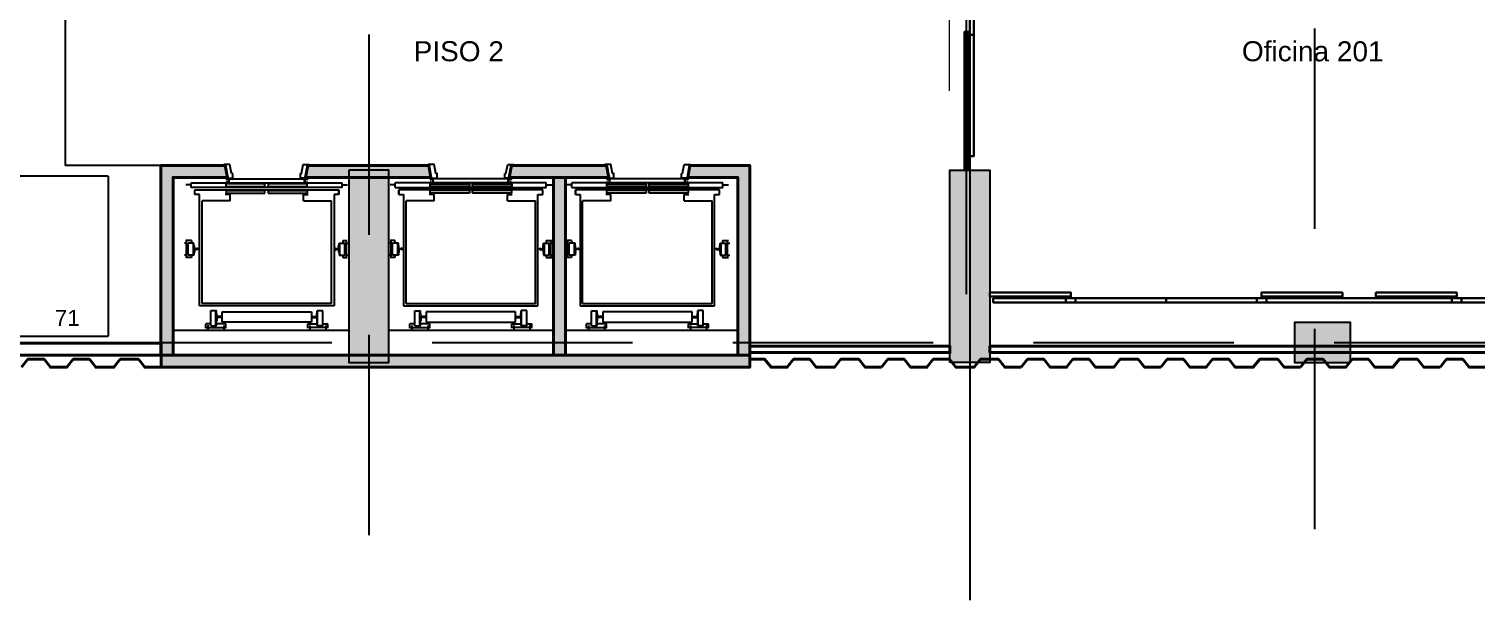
# Model space of a CAD drawing. Header units: millimetres. Extents: x -967 to 876, y -355 to 681.
# Drawn here: x 104.17 to 122.21, y -227.77 to -220.64 of the extents above; entities that cross this region are included whole.
import ezdxf

# ---------------------------------------------------------------- set-up
doc = ezdxf.new("R2010")
doc.units = ezdxf.units.MM
doc.linetypes.add('Center', pattern=[50.8, 31.75, -6.35, 6.35, -6.35])
doc.linetypes.add('LÍNEAS_OCULTASX2', pattern=[0.75, 0.5, -0.25])
doc.layers.get('Defpoints').update_dxf_attribs({"color": 8})
for name, color, linetype in [('-parquead', 8, 'Continuous'), ('0-amob', 8, 'Continuous'), ('A-HATCH CONCRETO', 8, 'Continuous'), ('AS_GL DETECCION_PISO 2', 7, 'Continuous'), ('ASCENSOR', 8, 'Continuous'), ('E-BORDE LOSA', 8, 'Continuous'), ('EJE-ESTRUCTURA', 8, 'Center'), ('GG_PISO 1', 251, 'Continuous'), ('GG_PISO 2', 8, 'Continuous'), ('MARCO', 4, 'Continuous')]:
    doc.layers.add(name, color=color, linetype=linetype)
for name, color, linetype, lineweight in [('Muro', 9, 'Continuous', 40), ('TEXTOS', 8, 'Continuous', 20), ('Vidrio', 8, 'Continuous', 30)]:
    doc.layers.add(name, color=color, linetype=linetype, lineweight=lineweight)
doc.styles.get("Standard").update_dxf_attribs({"font": 'arial.ttf'})

# ---------------------------------------------------------------- blocks, each defined once
blk = doc.blocks.new('estructura etapa 3')
at = {"layer": 'GG_PISO 1'}
h = blk.add_hatch(color=256, dxfattribs=at)
h.paths.add_polyline_path([(-91.651, -6658.124), (-91.651, -6657.624), (-92.35, -6657.624), (-92.35, -6658.124)])
h.paths.add_polyline_path([(-49.354, -6658.124), (-49.354, -6657.624), (-50.055, -6657.624), (-50.055, -6658.124)])
h.paths.add_polyline_path([(-56.053, -6658.124), (-56.053, -6657.624), (-56.753, -6657.624), (-56.753, -6658.124)])
h.paths.add_polyline_path([(-76.45, -6659.124), (-76.95, -6659.124), (-76.95, -6657.624), (-76.45, -6657.624)])
h.paths.add_polyline_path([(-83.95, -6659.124), (-84.45, -6659.124), (-84.45, -6657.624), (-83.95, -6657.624)])
h.paths.add_polyline_path([(-60.452, -6659.124), (-60.952, -6659.124), (-60.952, -6657.624), (-60.452, -6657.624)])
h.paths.add_polyline_path([(-67.95, -6659.124), (-68.45, -6659.124), (-68.45, -6657.624), (-67.95, -6657.624)])
h.paths.add_polyline_path([(-91.85, -6668.199), (-91.851, -6667.599), (-92.35, -6667.599), (-92.349, -6668.199)])
h.paths.add_polyline_path([(-49.354, -6668.199), (-49.354, -6667.599), (-49.854, -6667.599), (-49.854, -6668.199)])
h.paths.add_polyline_path([(-56.154, -6668.149), (-56.154, -6667.649), (-56.854, -6667.649), (-56.854, -6668.149)])
h.paths.add_polyline_path([(-59.952, -6667.649), (-59.952, -6668.149), (-61.452, -6668.149), (-61.452, -6667.649)])
h.paths.add_polyline_path([(-75.95, -6667.649), (-75.95, -6668.149), (-77.45, -6668.149), (-77.45, -6667.649)])
h.paths.add_polyline_path([(-68.95, -6667.649), (-68.95, -6668.149), (-67.45, -6668.149), (-67.45, -6667.649)])
h.paths.add_polyline_path([(-84.95, -6667.649), (-84.95, -6668.149), (-83.45, -6668.149), (-83.45, -6667.649)])
h.paths.add_polyline_path([(-91.85, -6676.199), (-91.85, -6675.599), (-92.349, -6675.599), (-92.349, -6676.199)])
h.paths.add_polyline_path([(-49.354, -6676.199), (-49.354, -6675.599), (-49.854, -6675.599), (-49.854, -6676.199)])
h.paths.add_polyline_path([(-56.154, -6676.149), (-56.154, -6675.649), (-56.754, -6675.649), (-56.754, -6676.149)])
h.paths.add_polyline_path([(-59.952, -6675.649), (-59.952, -6676.149), (-61.452, -6676.149), (-61.452, -6675.649)])
h.paths.add_polyline_path([(-75.95, -6675.649), (-75.95, -6676.149), (-77.45, -6676.149), (-77.45, -6675.649)])
h.paths.add_polyline_path([(-68.95, -6675.649), (-68.95, -6676.149), (-67.45, -6676.149), (-67.45, -6675.649)])
h.paths.add_polyline_path([(-84.95, -6675.649), (-84.95, -6676.149), (-83.45, -6676.149), (-83.45, -6675.649)])
h.paths.add_polyline_path([(-91.847, -6686.299), (-91.851, -6685.699), (-92.35, -6685.699), (-92.346, -6686.299)])
h.paths.add_polyline_path([(-49.354, -6686.299), (-49.354, -6685.699), (-49.854, -6685.699), (-49.854, -6686.299)])
h.paths.add_polyline_path([(-56.154, -6686.249), (-56.154, -6685.749), (-56.754, -6685.749), (-56.754, -6686.249)])
h.paths.add_polyline_path([(-59.952, -6685.749), (-59.952, -6686.249), (-61.452, -6686.249), (-61.452, -6685.749)])
h.paths.add_polyline_path([(-75.95, -6685.749), (-75.95, -6686.249), (-77.45, -6686.249), (-77.45, -6685.749)])
h.paths.add_polyline_path([(-68.95, -6685.749), (-68.95, -6686.249), (-67.45, -6686.249), (-67.45, -6685.749)])
h.paths.add_polyline_path([(-84.95, -6685.749), (-84.95, -6686.249), (-83.45, -6686.249), (-83.45, -6685.749)])
h.paths.add_polyline_path([(-49.353, -6694.294), (-49.354, -6693.699), (-49.855, -6693.699), (-49.854, -6694.294)])
h.paths.add_polyline_path([(-56.054, -6694.249), (-56.054, -6693.749), (-56.753, -6693.749), (-56.753, -6694.249)])
h.paths.add_polyline_path([(-91.651, -6694.249), (-91.651, -6693.749), (-92.35, -6693.749), (-92.35, -6694.249)])
h.paths.add_polyline_path([(-59.952, -6693.749), (-59.952, -6694.249), (-61.452, -6694.249), (-61.452, -6693.749)])
h.paths.add_polyline_path([(-75.95, -6693.749), (-75.95, -6694.249), (-77.45, -6694.249), (-77.45, -6693.749)])
h.paths.add_polyline_path([(-68.95, -6693.749), (-68.95, -6694.249), (-67.45, -6694.249), (-67.45, -6693.749)])
h.paths.add_polyline_path([(-84.95, -6693.749), (-84.95, -6694.249), (-83.45, -6694.249), (-83.45, -6693.749)])
h.paths.add_polyline_path([(-49.358, -6703.974), (-49.353, -6703.374), (-49.854, -6703.374), (-49.859, -6703.974)])
h.paths.add_polyline_path([(-56.054, -6703.924), (-56.054, -6703.424), (-56.753, -6703.424), (-56.753, -6703.924)])
h.paths.add_polyline_path([(-67.95, -6704.924), (-67.95, -6703.424), (-68.45, -6703.424), (-68.45, -6704.924)])
h.paths.add_polyline_path([(-91.651, -6703.924), (-91.651, -6703.424), (-92.35, -6703.424), (-92.35, -6703.924)])
h.paths.add_polyline_path([(-61.847, -6703.424), (-60.347, -6703.424), (-60.347, -6703.924), (-61.847, -6703.924)])
h.paths.add_polyline_path([(-83.95, -6704.924), (-83.95, -6703.424), (-84.45, -6703.424), (-84.45, -6704.924)])
h.paths.add_polyline_path([(-76.45, -6704.924), (-76.45, -6703.424), (-76.95, -6703.424), (-76.95, -6704.924)])
h.paths.add_polyline_path([(-49.354, -6711.949), (-49.354, -6711.449), (-50.054, -6711.449), (-50.054, -6711.949)])
h.paths.add_polyline_path([(-55.954, -6711.949), (-55.954, -6711.449), (-56.654, -6711.449), (-56.654, -6711.949)])
h.paths.add_polyline_path([(-91.65, -6711.949), (-91.65, -6711.449), (-92.35, -6711.449), (-92.35, -6711.949)])
h.paths.add_polyline_path([(-60.952, -6711.949), (-60.952, -6709.549), (-60.452, -6709.549), (-60.452, -6711.949)])
h.paths.add_polyline_path([(-68.45, -6709.549), (-68.45, -6711.949), (-67.95, -6711.949), (-67.95, -6709.549)])
h.paths.add_polyline_path([(-76.95, -6709.549), (-76.95, -6711.949), (-76.45, -6711.949), (-76.45, -6709.549)])
h.paths.add_polyline_path([(-83.95, -6709.549), (-83.95, -6711.949), (-84.45, -6711.949), (-84.45, -6709.549)])
at = {"layer": 'GG_PISO 1', "color": 253, "linetype": 'LÍNEAS_OCULTASX2', "ltscale": 5}
for p, q in [((-68.2, -6655.354), (-68.2, -6714.914)), ((-60.702, -6655.354), (-60.702, -6714.914)), ((-60.702, -6655.354), (-60.702, -6714.914)), ((-56.404, -6655.279), (-56.404, -6714.839)), ((-93.66, -6711.699), (-46.502, -6711.699))]:
    blk.add_line(p, q, dxfattribs=at)
at = {"layer": 'GG_PISO 1', "color": 0}
for points in [[(-68.45, -6709.549), (-68.45, -6711.949), (-67.95, -6711.949), (-67.95, -6709.549)], [(-60.952, -6711.949), (-60.952, -6709.549), (-60.452, -6709.549), (-60.452, -6711.949)], [(-55.954, -6711.949), (-55.954, -6711.449), (-56.654, -6711.449), (-56.654, -6711.949)]]:
    blk.add_lwpolyline(points, close=True, dxfattribs=at)
blk = doc.blocks.new('MARCOE-102')
for p, q in [((0, 0), (0, -2.5)), ((0, 0), (1.75, 0)), ((1.75, 0), (1.75, -0.45)), ((0, -2.5), (1.75, -2.5)), ((0.175, -0.175), (1.575, -0.175)), ((0.175, -0.175), (0.175, -2.325)), ((0.175, -2.325), (1.575, -2.325)), ((1.375, -0.45), (1.375, -0.275)), ((1.375, -0.275), (1.575, -0.275)), ((1.75, -0.45), (1.375, -0.45)), ((1.375, -2.05), (1.375, -2.225)), ((1.75, -2.05), (1.375, -2.05)), ((1.375, -2.225), (1.575, -2.225)), ((1.575, -0.275), (1.575, -0.175)), ((1.575, -2.325), (1.575, -2.225)), ((1.75, -2.5), (1.75, -2.05))]:
    blk.add_line(p, q)
at = {"layer": 'MARCO'}
blk.add_lwpolyline([(0, 0), (0, -2.5), (1.75, -2.5), (1.75, -2.05), (1.375, -2.05), (1.375, -2.225), (1.575, -2.225), (1.575, -2.325), (0.175, -2.325), (0.175, -0.175), (1.575, -0.175), (1.575, -0.275), (1.375, -0.275), (1.375, -0.45), (1.75, -0.45), (1.75, 0), (0, 0)], dxfattribs=at)
blk = doc.blocks.new('ASCENSOR')
at = {"layer": '0-amob'}
for p, q in [((-1.747, -0.512), (-1.859, -0.533)), ((-1.859, -0.533), (-1.859, -0.609)), ((-1.69, -0.498), (-1.747, -0.498)), ((-1.747, -0.498), (-1.747, -0.512)), ((-1.69, -0.564), (-1.69, -0.498)), ((-1.68, -0.564), (-1.69, -0.564))]:
    blk.add_line(p, q, dxfattribs=at)
blk.add_lwpolyline([(-1.68, -0.564), (-1.68, 0.413), (-1.69, 0.413), (-1.69, 0.347), (-1.747, 0.347), (-1.747, 0.361), (-1.859, 0.382), (-1.859, 0.458)], dxfattribs=at)
at = {"layer": 'ASCENSOR'}
for p, q in [((-1.605, 0.869), (-1.605, 0.932)), ((-0.91, 0.876), (-0.91, 0.932)), ((-0.7, 0.921), (-0.91, 0.921)), ((-0.88, 0.922), (-0.88, 0.95)), ((-0.73, 0.922), (-0.73, 0.95)), ((-0.7, 0.876), (-0.7, 0.932)), ((-1.63, -1.015), (-1.63, 0.869)), ((-1.575, 0.869), (-1.63, 0.869)), ((-1.575, 0.869), (-1.575, -1.015)), ((-1.485, 0.826), (-1.545, 0.826)), ((-1.545, 0.826), (-1.485, 0.826)), ((-1.545, -0.971), (-1.545, 0.826)), ((-1.485, 0.826), (-1.485, 0.766)), ((-1.485, 0.766), (-0.096, 0.766)), ((-1.405, 0.385), (-1.405, 0.735)), ((-0.126, 0.735), (-1.405, 0.735)), ((-0.91, 0.876), (-0.88, 0.876)), ((-0.73, 0.902), (-0.88, 0.902)), ((-0.88, 0.83), (-0.88, 0.902)), ((-0.73, 0.836), (-0.88, 0.836)), ((-0.88, 0.836), (-0.73, 0.836)), ((-0.85, 0.83), (-0.88, 0.83)), ((-0.85, 0.83), (-0.88, 0.83)), ((-0.85, 0.83), (-0.805, 0.83)), ((-0.85, 0.83), (-0.805, 0.83)), ((-0.85, 0.83), (-0.805, 0.83)), ((-0.85, 0.83), (-0.805, 0.83)), ((-0.85, 0.823), (-0.85, 0.83)), ((-0.85, 0.823), (-0.85, 0.83)), ((-0.809, 0.823), (-0.85, 0.823)), ((-0.809, 0.823), (-0.85, 0.823)), ((-0.816, 0.785), (-0.816, 0.792)), ((-0.816, 0.792), (-0.802, 0.792)), ((-0.809, 0.785), (-0.816, 0.785)), ((-0.809, 0.785), (-0.809, 0.823)), ((-0.802, 0.785), (-0.809, 0.785)), ((-0.76, 0.83), (-0.805, 0.83)), ((-0.76, 0.83), (-0.805, 0.83)), ((-0.76, 0.83), (-0.805, 0.83)), ((-0.76, 0.83), (-0.805, 0.83)), ((-0.802, 0.823), (-0.76, 0.823)), ((-0.802, 0.823), (-0.76, 0.823)), ((-0.802, 0.785), (-0.802, 0.823)), ((-0.795, 0.792), (-0.802, 0.792)), ((-0.802, 0.785), (-0.795, 0.785)), ((-0.795, 0.785), (-0.795, 0.792)), ((-0.76, 0.823), (-0.76, 0.83)), ((-0.76, 0.823), (-0.76, 0.83)), ((-0.76, 0.83), (-0.73, 0.83)), ((-0.76, 0.83), (-0.73, 0.83)), ((-0.73, 0.836), (-0.73, 0.902)), ((-0.73, 0.876), (-0.7, 0.876)), ((-0.73, 0.83), (-0.73, 0.836)), ((-0.126, 0.735), (-0.126, -0.88)), ((-0.096, 0.766), (-0.096, -0.911)), ((-0.036, 0.625), (-0.036, 0.555)), ((0.155, 0.625), (-0.036, 0.625)), ((0.155, 0.561), (-0.036, 0.561)), ((0.155, 0.555), (-0.036, 0.555)), ((-0.001, 0.552), (-0.001, 0.555)), ((-0.001, 0.555), (0.041, 0.555)), ((0.038, 0.552), (-0.001, 0.552)), ((0.038, 0.491), (0.038, 0.552)), ((0.041, 0.555), (0.041, 0.491)), ((0.089, 0.555), (0.041, 0.555)), ((0.047, 0.555), (0.047, 0.491)), ((0.05, 0.491), (0.05, 0.552)), ((0.05, 0.552), (0.089, 0.552)), ((0.089, 0.552), (0.089, 0.555)), ((0.089, 0.552), (0.089, 0.555)), ((0.184, 0.688), (0.128, 0.688)), ((0.128, 0.625), (0.128, 0.688)), ((0.128, 0.438), (0.128, 0.555)), ((0.147, 0.664), (0.21, 0.664)), ((0.155, 0.625), (0.155, 0.555)), ((0.173, 0.689), (0.173, 0.438)), ((-1.68, 0.434), (-1.671, 0.434)), ((-1.68, 0.434), (-1.671, 0.434)), ((-1.68, 0.399), (-1.68, 0.434)), ((-1.68, 0.399), (-1.68, 0.434)), ((-1.63, 0.399), (-1.68, 0.399)), ((-1.63, 0.399), (-1.68, 0.399)), ((-1.676, 0.43), (-1.674, 0.43)), ((-1.674, 0.43), (-1.676, 0.43)), ((-1.676, 0.402), (-1.676, 0.43)), ((-1.676, 0.43), (-1.676, 0.402)), ((-1.633, 0.402), (-1.676, 0.402)), ((-1.676, 0.402), (-1.633, 0.402)), ((-1.674, 0.426), (-1.674, 0.43)), ((-1.674, 0.426), (-1.674, 0.43)), ((-1.671, 0.426), (-1.674, 0.426)), ((-1.671, 0.426), (-1.674, 0.426)), ((-1.671, 0.434), (-1.671, 0.426)), ((-1.671, 0.434), (-1.671, 0.426)), ((-1.639, 0.434), (-1.639, 0.426)), ((-1.63, 0.434), (-1.639, 0.434)), ((-1.639, 0.434), (-1.63, 0.434)), ((-1.639, 0.426), (-1.639, 0.434)), ((-1.639, 0.426), (-1.635, 0.426)), ((-1.635, 0.426), (-1.639, 0.426)), ((-1.635, 0.43), (-1.633, 0.43)), ((-1.635, 0.426), (-1.635, 0.43)), ((-1.635, 0.43), (-1.635, 0.426)), ((-1.633, 0.43), (-1.635, 0.43)), ((-1.633, 0.402), (-1.633, 0.43)), ((-1.633, 0.402), (-1.633, 0.43)), ((-1.63, 0.399), (-1.63, 0.434)), ((-1.63, 0.434), (-1.63, 0.399)), ((-1.587, 0.433), (-1.618, 0.433)), ((-1.618, 0.433), (-1.618, -0.056)), ((-1.587, -0.056), (-1.587, 0.433)), ((-1.503, 0.434), (-1.534, 0.434)), ((-1.534, -0.056), (-1.534, 0.434)), ((-1.503, -0.056), (-1.503, 0.434)), ((-1.485, 0.385), (-1.485, 0.445)), ((-1.405, 0.385), (-1.485, 0.385)), ((-0.021, 0.485), (0.109, 0.485)), ((-0.021, -0.63), (-0.021, 0.485)), ((0.109, 0.485), (0.109, -0.63)), ((0.184, 0.438), (0.128, 0.438)), ((0.149, 0.463), (0.209, 0.463)), ((-1.618, -0.056), (-1.587, -0.056)), ((-1.587, -0.095), (-1.618, -0.095)), ((-1.618, -0.095), (-1.618, -0.583)), ((-1.587, -0.583), (-1.587, -0.095)), ((-1.534, -0.056), (-1.503, -0.056)), ((-1.503, -0.095), (-1.534, -0.095)), ((-1.534, -0.58), (-1.534, -0.095)), ((-1.503, -0.58), (-1.503, -0.095)), ((-1.405, -0.53), (-1.485, -0.53)), ((-1.485, -0.53), (-1.485, -0.59)), ((-1.405, -0.53), (-1.405, -0.88)), ((-1.618, -0.583), (-1.587, -0.583)), ((-1.534, -0.58), (-1.503, -0.58)), ((0.155, -0.7), (-0.036, -0.7)), ((-0.036, -0.77), (-0.036, -0.7)), ((0.155, -0.706), (-0.036, -0.706)), ((0.109, -0.63), (-0.021, -0.63)), ((-0.001, -0.697), (-0.001, -0.7)), ((0.038, -0.697), (-0.001, -0.697)), ((-0.001, -0.7), (0.041, -0.7)), ((0.038, -0.636), (0.038, -0.697)), ((0.041, -0.7), (0.041, -0.636)), ((0.047, -0.7), (0.047, -0.636)), ((0.089, -0.7), (0.047, -0.7)), ((0.05, -0.636), (0.05, -0.697)), ((0.05, -0.697), (0.089, -0.697)), ((0.089, -0.697), (0.089, -0.7)), ((0.184, -0.583), (0.128, -0.583)), ((0.128, -0.583), (0.128, -0.7)), ((0.149, -0.609), (0.209, -0.609)), ((0.155, -0.77), (0.155, -0.7)), ((0.173, -0.834), (0.173, -0.583)), ((-0.126, -0.88), (-1.405, -0.88)), ((0.155, -0.77), (-0.036, -0.77)), ((0.128, -0.77), (0.128, -0.833)), ((0.184, -0.833), (0.128, -0.833)), ((0.147, -0.809), (0.21, -0.809)), ((-1.575, -1.015), (-1.63, -1.015)), ((-1.605, -1.015), (-1.605, -1.083)), ((-1.485, -0.971), (-1.545, -0.971)), ((-0.096, -0.911), (-1.485, -0.911)), ((-1.485, -0.911), (-1.485, -0.971)), ((-0.91, -1.011), (-0.88, -1.011)), ((-0.91, -1.011), (-0.91, -1.083)), ((-0.7, -1.072), (-0.91, -1.072)), ((-0.85, -0.981), (-0.88, -0.981)), ((-0.85, -0.981), (-0.88, -0.981)), ((-0.88, -0.981), (-0.88, -1.052)), ((-0.73, -0.987), (-0.88, -0.987)), ((-0.88, -0.987), (-0.73, -0.987)), ((-0.73, -1.052), (-0.88, -1.052)), ((-0.88, -1.073), (-0.88, -1.1)), ((-0.808, -0.974), (-0.85, -0.974)), ((-0.808, -0.974), (-0.85, -0.974)), ((-0.85, -0.974), (-0.85, -0.981)), ((-0.85, -0.974), (-0.85, -0.981)), ((-0.85, -0.981), (-0.805, -0.981)), ((-0.85, -0.981), (-0.805, -0.981)), ((-0.85, -0.981), (-0.805, -0.981)), ((-0.85, -0.981), (-0.805, -0.981)), ((-0.808, -0.936), (-0.815, -0.936)), ((-0.815, -0.936), (-0.815, -0.943)), ((-0.815, -0.943), (-0.801, -0.943)), ((-0.808, -0.936), (-0.808, -0.974)), ((-0.801, -0.936), (-0.808, -0.936)), ((-0.76, -0.981), (-0.805, -0.981)), ((-0.76, -0.981), (-0.805, -0.981)), ((-0.76, -0.981), (-0.805, -0.981)), ((-0.76, -0.981), (-0.805, -0.981)), ((-0.801, -0.936), (-0.801, -0.974)), ((-0.801, -0.936), (-0.794, -0.936)), ((-0.794, -0.943), (-0.801, -0.943)), ((-0.801, -0.974), (-0.76, -0.974)), ((-0.801, -0.974), (-0.76, -0.974)), ((-0.794, -0.936), (-0.794, -0.943)), ((-0.76, -0.974), (-0.76, -0.981)), ((-0.76, -0.974), (-0.76, -0.981)), ((-0.76, -0.981), (-0.73, -0.981)), ((-0.76, -0.981), (-0.73, -0.981)), ((-0.73, -0.981), (-0.73, -0.987)), ((-0.73, -0.987), (-0.73, -1.052)), ((-0.73, -1.011), (-0.7, -1.011)), ((-0.73, -1.073), (-0.73, -1.1)), ((-0.7, -1.011), (-0.7, -1.083))]:
    blk.add_line(p, q, dxfattribs=at)
for centre, radius, start, end in [((0.044, 0.491), 0.006, 180, 270), ((0.044, 0.491), 0.003, 180, 270), ((0.044, 0.491), 0.006, 270, 0), ((0.044, 0.491), 0.003, 270, 0), ((0.044, -0.636), 0.006, 90, 180), ((0.044, -0.636), 0.003, 90, 180), ((0.044, -0.636), 0.006, 0, 90), ((0.044, -0.636), 0.003, 0, 90)]:
    blk.add_arc(centre, radius, start, end, dxfattribs=at)
for points in [[(-0.795, 0.792), (-0.795, 0.785), (-0.816, 0.785), (-0.816, 0.792)], [(-0.816, 0.785), (-0.816, 0.792), (-0.795, 0.785), (-0.816, 0.785)], [(-0.795, 0.785), (-0.816, 0.785), (-0.795, 0.792), (-0.816, 0.792)], [(-0.794, -0.943), (-0.794, -0.936), (-0.815, -0.936), (-0.815, -0.943)], [(-0.815, -0.936), (-0.815, -0.943), (-0.794, -0.936), (-0.815, -0.936)], [(-0.794, -0.936), (-0.815, -0.936), (-0.794, -0.943), (-0.815, -0.943)]]:
    blk.add_solid(points, dxfattribs=at)
at = {"layer": 'ASCENSOR', "xscale": 0.01999999999998181, "yscale": 0.01999999999998181, "zscale": 0.01999999999998181, "rotation": 270}
blk.add_blockref('MARCOE-102', (-1.63, -0.541), dxfattribs=at)
blk = doc.blocks.new('A$Ce042a74c')
at = {"layer": 'A-HATCH CONCRETO', "ltscale": 0.03}
h = blk.add_hatch(color=256, dxfattribs=at)
h.dxf.hatch_style = 1
h.paths.add_polyline_path([(37.983, 8.975), (36.988, 8.975), (36.988, 8.825), (37.983, 8.825)])
h.paths.add_polyline_path([(38.983, 11.675), (38.983, 8.175), (39.133, 8.175), (39.133, 11.675)])
h.paths.add_polyline_path([(38.983, 8.975), (38.983, 8.975), (38.983, 8.825), (38.983, 8.825)], flags=17)
h.paths.add_polyline_path([(35.488, 8.975), (30.936, 8.975), (30.936, 8.825), (35.488, 8.825)])
h.paths.add_polyline_path([(33.787, 8.825), (33.787, 8.825), (33.637, 8.825), (33.637, 8.825)], flags=17)
h.paths.add_polyline_path([(33.787, 6.462), (33.637, 6.462), (33.637, 7.823), (33.787, 7.823)])
h.paths.add_polyline_path([(33.637, 7.474), (33.637, 7.624), (33.003, 7.624), (33.003, 7.475)])
h.paths.add_polyline_path([(31.549, 7.475), (31.549, 7.625), (32.203, 7.625), (32.203, 7.475)])
h.paths.add_polyline_path([(30.185, 7.475), (30.185, 7.625), (30.749, 7.625), (30.749, 7.475)])
h.paths.add_polyline_path([(30.489, 6.462), (30.339, 6.462), (30.339, 7.475), (30.489, 7.475)])
h.paths.add_polyline_path([(32.138, 6.462), (31.988, 6.462), (31.988, 7.475), (32.138, 7.475)])
h.paths.add_polyline_path([(26.544, 6.462), (33.787, 6.462), (33.787, 6.312), (26.544, 6.312)])
h.paths.add_polyline_path([(26.694, 7.475), (26.694, 7.625), (28.886, 7.625), (28.886, 7.475)])
h.paths.add_polyline_path([(26.545, 6.462), (26.543, 8.975), (26.693, 8.974), (26.693, 8.824), (26.694, 8.825), (26.695, 6.462)])
h.paths.add_polyline_path([(27.446, 6.462), (27.296, 6.462), (27.296, 6.462), (27.446, 6.462)])
h.paths.add_polyline_path([(26.546, 11.676), (26.546, 9.875), (26.691, 9.875), (26.696, 11.676)])
h.paths.add_polyline_path([(31.087, 8.975), (30.936, 8.975), (30.936, 9.977), (29.034, 9.977), (29.036, 8.975), (28.886, 8.975), (28.883, 10.126), (29.836, 10.126), (29.836, 11.675), (29.986, 11.675), (29.986, 10.126), (30.936, 10.126), (30.936, 11.675), (31.087, 11.675)])
h.paths.add_polyline_path([(31.886, 8.975), (32.036, 8.975), (32.036, 8.975)])
h.paths.add_polyline_path([(26.547, 11.675), (39.133, 11.675), (39.133, 11.825), (26.547, 11.825)])
h.paths.add_polyline_path([(47.081, 11.675), (44.231, 11.675), (44.231, 11.825), (47.081, 11.825)])
h.paths.add_polyline_path([(47.981, 54.675), (47.831, 54.675), (47.831, 3.892), (46.241, 3.892), (46.241, 5.906), (46.931, 5.906), (46.931, 6.056), (46.091, 6.056), (46.091, 2.292), (47.081, 2.292), (47.081, 2.442), (46.241, 2.442), (46.241, 3.742), (47.831, 3.742), (47.831, 0.95), (47.981, 0.95)])
h.paths.add_polyline_path([(27.346, 2.91), (27.373, 2.76), (26.695, 2.76), (26.695, 0.54), (26.544, 0.54), (26.544, 2.91)])
h.paths.add_polyline_path([(29.883, 2.91), (29.911, 2.76), (28.348, 2.76), (28.377, 2.91)])
h.paths.add_polyline_path([(32.1, 2.91), (32.129, 2.76), (30.885, 2.76), (30.914, 2.91)])
h.paths.add_polyline_path([(31.438, 0.54), (31.588, 0.54), (31.588, 0.566), (31.588, 2.76), (31.438, 2.76), (31.438, 0.566)])
h.paths.add_polyline_path([(33.14, 2.91), (33.113, 2.76), (33.737, 2.76), (33.737, 0.54), (33.887, 0.54), (33.887, 2.91)])
h.paths.add_polyline_path([(26.545, 0.39), (33.887, 0.39), (33.887, 0.54), (26.545, 0.54)])
h.paths.add_polyline_path([(7.925, 54.676), (7.925, 54.826), (3.1, 54.825), (3.1, 54.675)])
h.paths.add_polyline_path([(37.395, 51.521), (37.245, 51.521), (37.245, 54.675), (37.395, 54.675)])
h.paths.add_polyline_path([(36.533, 51.671), (36.383, 51.671), (36.383, 53.275), (36.533, 53.275)])
h.paths.add_polyline_path([(28.886, 51.521), (28.886, 51.671), (37.245, 51.671), (37.245, 51.521)])
h.paths.add_polyline_path([(36.383, 54.325), (36.383, 54.475)])
h.paths.add_polyline_path([(29.036, 52.667), (28.886, 52.667), (28.886, 53.275), (29.036, 53.275)], flags=0)
h.paths.add_polyline_path([(29.036, 52.667), (28.886, 52.667), (28.886, 53.275), (29.036, 53.275)], flags=17)
h.paths.add_polyline_path([(29.036, 52.667), (28.886, 52.667), (28.886, 53.275), (29.036, 53.275)], flags=17)
at = {"layer": '-parquead'}
blk.add_line((26.544, 2.91), (25.347, 2.91), dxfattribs=at)
for points in [[(25.347, 6.305), (25.347, 5.109), (25.347, 5.061), (25.347, 2.91)], [(25.886, 2.777), (20.886, 2.777), (20.886, 0.777), (25.886, 0.777)], [(25.886, 2.777), (25.886, 0.777)]]:
    blk.add_lwpolyline(points, dxfattribs=at)
at = {"layer": 'E-BORDE LOSA', "color": 18, "true_color": 0x000000}
for p, q in [((28.886, 0.85), (26.695, 0.85)), ((31.438, 0.85), (29.386, 0.85)), ((33.737, 0.85), (31.588, 0.85))]:
    blk.add_line(p, q, dxfattribs=at)
at = {"layer": 'Muro'}
blk.add_line((26.545, 0.69), (26.545, 0.39), dxfattribs=at)
for points in [[(27.346, 2.91), (27.373, 2.76), (26.695, 2.76), (26.695, 0.54), (26.544, 0.54), (26.544, 2.91)], [(29.883, 2.91), (29.911, 2.76), (28.348, 2.76), (28.377, 2.91)], [(32.1, 2.91), (32.129, 2.76), (30.885, 2.76), (30.914, 2.91)], [(33.14, 2.91), (33.113, 2.76), (33.737, 2.76), (33.737, 0.54), (33.887, 0.54), (33.887, 2.91)], [(31.438, 0.54), (31.588, 0.54), (31.588, 0.566), (31.588, 2.76), (31.438, 2.76), (31.438, 0.566)], [(33.887, 0.574), (36.383, 0.574), (36.383, 0.654), (33.887, 0.654)]]:
    blk.add_lwpolyline(points, close=True, dxfattribs=at)
for points in [[(26.545, 0.54), (20.886, 0.54), (20.886, 0.69), (26.545, 0.69)], [(47.282, 0.654), (36.883, 0.654), (36.883, 0.574), (47.282, 0.574)], [(24.803, 0.39), (24.883, 0.49), (25.086, 0.49), (25.166, 0.39), (25.369, 0.39), (25.449, 0.49), (25.651, 0.49), (25.731, 0.39), (25.957, 0.39), (26.037, 0.49), (26.262, 0.49), (26.342, 0.39), (26.545, 0.39)], [(26.545, 0.39), (33.887, 0.39), (33.887, 0.54), (26.545, 0.54)], [(33.887, 0.49), (34.072, 0.49), (34.152, 0.39), (34.354, 0.39), (34.434, 0.49), (34.637, 0.49), (34.717, 0.39), (34.942, 0.39), (35.022, 0.49), (35.248, 0.49), (35.328, 0.39), (35.531, 0.39)], [(35.531, 0.39), (35.611, 0.49), (35.813, 0.49), (35.893, 0.39), (36.096, 0.39), (36.176, 0.49), (36.379, 0.49), (36.459, 0.39), (36.684, 0.39), (36.764, 0.49), (36.989, 0.49), (37.069, 0.39), (37.272, 0.39)], [(37.272, 0.39), (37.352, 0.49), (37.555, 0.49), (37.635, 0.39), (37.838, 0.39), (37.918, 0.49), (38.12, 0.49), (38.2, 0.39), (38.426, 0.39), (38.506, 0.49), (38.731, 0.49), (38.811, 0.39), (39.014, 0.39)], [(39.014, 0.39), (39.094, 0.49), (39.296, 0.49), (39.376, 0.39), (39.579, 0.39), (39.659, 0.49), (39.862, 0.49), (39.942, 0.39), (40.167, 0.39), (40.247, 0.49), (40.473, 0.49), (40.553, 0.39), (40.755, 0.39)], [(40.755, 0.39), (40.835, 0.49), (41.038, 0.49), (41.118, 0.39), (41.321, 0.39), (41.401, 0.49), (41.603, 0.49), (41.683, 0.39), (41.909, 0.39), (41.989, 0.49), (42.214, 0.49), (42.294, 0.39), (42.497, 0.39)], [(42.497, 0.39), (42.577, 0.49), (42.78, 0.49), (42.86, 0.39), (43.062, 0.39), (43.142, 0.49), (43.345, 0.49), (43.425, 0.39), (43.65, 0.39), (43.73, 0.49), (43.956, 0.49), (44.036, 0.39), (44.238, 0.39)]]:
    blk.add_lwpolyline(points, dxfattribs=at)
at = {"layer": 'Vidrio'}
for points in [[(36.63, 4.541), (36.68, 4.541), (36.68, 6.301), (36.63, 6.301)], [(36.63, 3.024), (36.68, 3.024), (36.68, 4.752), (36.63, 4.752)], [(36.567, 2.85), (36.617, 2.85), (36.617, 4.578), (36.567, 4.578)], [(36.883, 1.323), (36.883, 1.273), (37.892, 1.273), (37.892, 1.323)], [(41.279, 1.323), (41.279, 1.273), (40.269, 1.273), (40.269, 1.323)], [(41.696, 1.323), (41.696, 1.273), (42.705, 1.273), (42.705, 1.323)], [(36.924, 1.251), (36.924, 1.201), (37.951, 1.201), (37.951, 1.251)], [(37.829, 1.251), (37.829, 1.201), (39.081, 1.201), (39.081, 1.251)], [(40.332, 1.251), (40.332, 1.201), (39.081, 1.201), (39.081, 1.251)], [(42.764, 1.251), (42.764, 1.201), (40.21, 1.201), (40.21, 1.251)], [(42.642, 1.251), (42.642, 1.201), (43.893, 1.201), (43.893, 1.251)]]:
    blk.add_lwpolyline(points, close=True, dxfattribs=at)
at = {"layer": 'AS_GL DETECCION_PISO 2', "linetype": 'Continuous', "lineweight": 50}
blk.add_blockref('estructura etapa 3', (97.335, 6712.399), dxfattribs=at)
at = {"layer": 'ASCENSOR', "rotation": 269.9943251266501}
blk.add_blockref('ASCENSOR', (27.936, 1.061), dxfattribs=at)
at = {"layer": 'ASCENSOR', "xscale": -1, "rotation": 90.0056748733478}
for p in [(30.335, 1.061), (32.538, 1.061)]:
    blk.add_blockref('ASCENSOR', p, dxfattribs=at)
at = {"layer": 'GG_PISO 2', "insert": (25.22, 1.107), "char_height": 0.2, "attachment_point": 1, "rotation": 360}
blk.add_mtext_dynamic_manual_height_columns('71', width=0.89145, gutter_width=5, heights=[0], dxfattribs=at)
at = {"layer": 'TEXTOS', "color": 8}
for s, p in [('PISO 2', (29.695, 4.21)), ('Oficina 201', (40.025, 4.21))]:
    blk.add_text(s, height=0.25, rotation=359.9331, dxfattribs=at).set_placement(p)

msp = doc.modelspace()

# ---------------------------------------------------------------- linework, layer by layer
at = {"layer": 'Defpoints'}
msp.add_lwpolyline([(115.86, -223.954), (115.859, -218.157), (118.027, -218.157), (118.038, -218.878), (118.584, -218.88), (118.572, -218.157), (127.179, -218.157), (127.179, -224.39)], dxfattribs=at)
at = {"layer": 'EJE-ESTRUCTURA'}
msp.add_line((115.901, -211.38), (115.901, -227.772), dxfattribs=at)
at = {"layer": 'TEXTOS'}
msp.add_line((115.643, -219.892), (115.643, -221.416), dxfattribs=at)

# ---------------------------------------------------------------- block references
msp.add_blockref('A$Ce042a74c', (79.268, -225.257))

doc.saveas('drawing.dxf')
